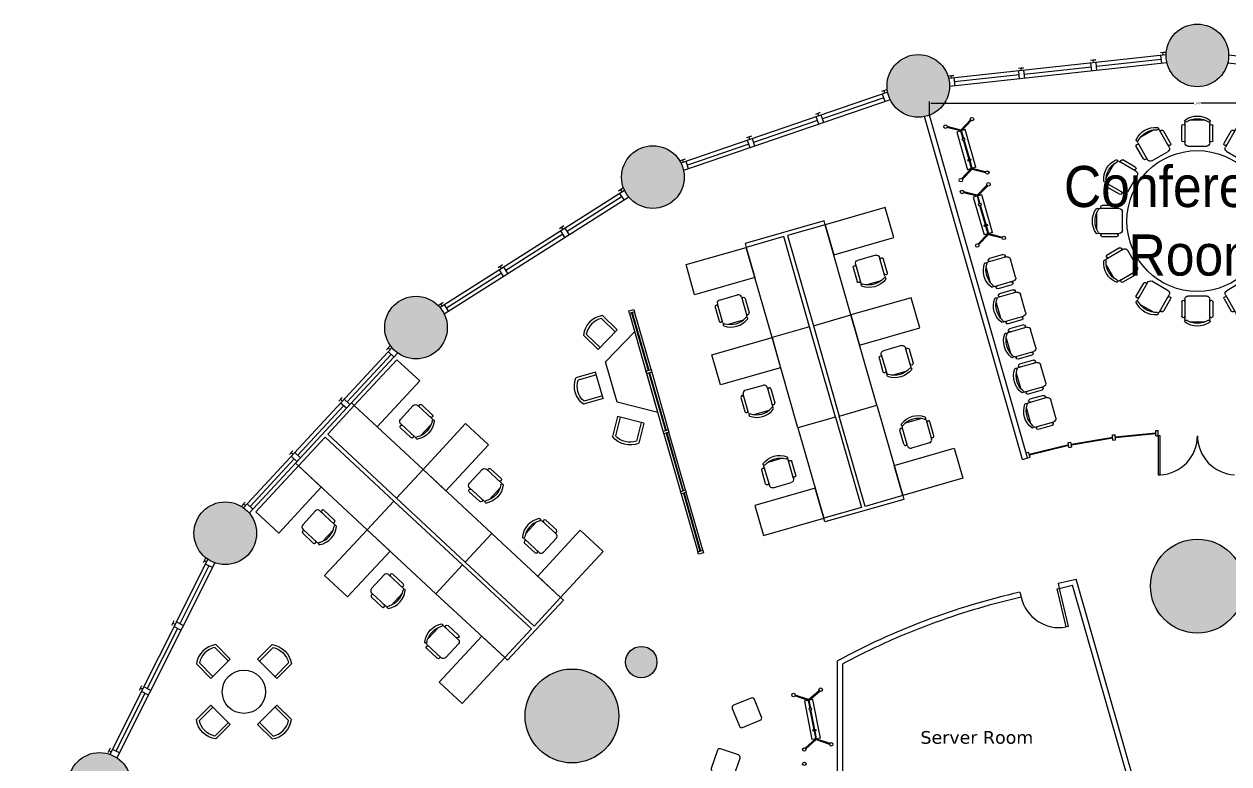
# Model space of a CAD drawing. Header units: centimetres. Extents: x -2286 to 2286, y -2018 to 2018.
# Drawn here: x -2286 to 61, y 578 to 2018 of the extents above; entities that cross this region are included whole.
import ezdxf
from ezdxf.enums import TextEntityAlignment as Align

# ---------------------------------------------------------------- set-up
doc = ezdxf.new("R2010")
doc.units = ezdxf.units.CM
for name, color, linetype in [('A-door', 3, 'Continuous'), ('A-flor-patn', 5, 'Continuous'), ('A-note', 7, 'Continuous'), ('A-wall', 1, 'Continuous'), ('A-wall-shel', 9, 'Continuous'), ('Text', 7, 'Continuous')]:
    doc.layers.add(name, color=color, linetype=linetype)
for name, color, linetype, true_color in [('A-flor-fill', 7, 'Continuous', 0xe8eafd), ('A-furn', 7, 'Continuous', 0x007300), ('A-furn-glass', 7, 'Continuous', 0x009494), ('A-furn-syst', 7, 'Continuous', 0x850000), ('A-shel-fill', 7, 'Continuous', 0x949494)]:
    doc.layers.add(name, color=color, linetype=linetype, true_color=true_color)
doc.styles.add('Annotative', font='arial.ttf', dxfattribs={"width": 0.9, "height": 0.4})
doc.styles.get("Standard").update_dxf_attribs({"font": 'arial.ttf'})
doc.styles.add('Title', font='verdana.ttf')
doc.dimstyles.new('Annotative', dxfattribs={"dimtxt": 0.18, "dimasz": 0.18, "dimexe": 0.18, "dimexo": 0.0625, "dimgap": 0.09, "dimtad": 0, "dimtih": 1, "dimtoh": 1, "dimdec": 0, "dimzin": 0, "dimdsep": 46, "dimtxsty": 'Standard', "dimcen": 0.09, "dimadec": 0, "dimazin": 0, "dimtfac": 1, "dimtdec": 0, "dimtofl": 0, "dimtmove": 0, "dimatfit": 3, "dimfxl": 1, "dimtolj": 1, "dimtzin": 0, "dimarcsym": 0})

# ---------------------------------------------------------------- blocks, each defined once
blk = doc.blocks.new('CoffeeChair')
at = {"linetype": 'Continuous'}
for p, q in [((-10.5, 0), (-10.5, 15.78)), ((-8.4, 0), (-8.4, 14.68)), ((8.4, 0), (8.4, 14.68)), ((10.5, 0), (10.5, 15.78)), ((10.5, 0), (-10.5, 0))]:
    blk.add_line(p, q, dxfattribs=at)
for radius, start, end in [(17.55, 53.25084, 126.74941), (15.45, 57.06374, 122.93694)]:
    blk.add_arc((0, 1.71), radius, start, end, dxfattribs=at)
blk = doc.blocks.new('OfficeChair')
at = {"color": 0}
for p, q in [((-5.95, 19.8), (5.95, 19.8)), ((-12, 4.4), (-12, 15.4)), ((-9.6, 2.4), (-9.6, 17.4)), ((9.6, 17.4), (9.6, 2.4)), ((12, 4.4), (12, 15.4)), ((7.2, 0), (-7.2, 0))]:
    blk.add_line(p, q, dxfattribs=at)
for centre, radius, start, end in [((-8.93, 19.22), 0.863, 126.1745, 306.1745), ((0, 7), 16, 53.8255, 126.1745), ((0, 5.26), 15.71, 57.57575, 122.42425), ((8.93, 19.22), 0.863, 233.8255, 53.8255), ((-10.8, 15.4), 1.2, 0, 180), ((-7.2, 17.4), 2.4, 153.71643, 180), ((7.2, 17.4), 2.4, 0, 26.28357), ((10.8, 15.4), 1.2, 0, 180), ((-10.8, 4.4), 1.2, 180, 0), ((-7.2, 2.4), 2.4, 180, 270), ((7.2, 2.4), 2.4, 270, 0), ((10.8, 4.4), 1.2, 180, 0)]:
    blk.add_arc(centre, radius, start, end, dxfattribs=at)
blk = doc.blocks.new('*D8')
at = {"layer": 'Defpoints', "color": 0, "transparency": 16777216}
for p in [(522.3, 1864), (-522.1, 1840.8), (522.3, 1840.8)]:
    blk.add_point(p, dxfattribs=at)
at = {"layer": 'Text', "color": 0, "lineweight": -2, "transparency": 16777216}
for p, q in [((-522.1, 1842.1), (-522.1, 1867.6)), ((-518.5, 1864), (-6.9, 1864)), ((518.7, 1864), (7.1, 1864)), ((522.3, 1842.1), (522.3, 1867.6))]:
    blk.add_line(p, q, dxfattribs=at)
at = {"layer": 'Text', "color": 0, "transparency": 16777216}
for points in [[(-518.5, 1864.6), (-518.5, 1863.4), (-522.1, 1864)], [(518.7, 1864.6), (518.7, 1863.4), (522.3, 1864)]]:
    blk.add_solid(points, dxfattribs=at)
at = {"layer": 'Text', "color": 0, "transparency": 16777216, "insert": (0.1, 1864), "char_height": 3.6, "attachment_point": 5}
blk.add_mtext('\\A1;1044', dxfattribs=at)

msp = doc.modelspace()

# ---------------------------------------------------------------- hatches: boundary and pattern name
at = {"layer": 'A-flor-fill'}
h = msp.add_hatch(color=256, dxfattribs=at)
h.dxf.hatch_style = 1
h.paths.add_polyline_path([(1038.4, 1201.3, 1), (916.5, 1201.3, 1)])
h.paths.add_polyline_path([(1916.5, 128.7, 1), (2099.4, 128.7, 1)])
h.paths.add_polyline_path([(1607.5, -116.9, 1), (1485.6, -116.9, 1)])
h.paths.add_polyline_path([(91.6, 924, 1), (-91.3, 924, 1)])
h.paths.add_polyline_path([(111.5, -760.3, 1), (50.5, -760.3, 1)])
h.paths.add_polyline_path([(732.6, -993.2, 1), (671.7, -993.2, 1)])
h.paths.add_polyline_path([(59.5, -1204.3, 1), (-123.4, -1204.3, 1)])
h.paths.add_polyline_path([(-973.9, -803.5, 1), (-1095.8, -803.5, 1)])
h.paths.add_polyline_path([(-1140.8, -685.1, 1), (-1201.8, -685.1, 1)])
h.paths.add_polyline_path([(-1052.9, 776.1, 1), (-1113.9, 776.1, 1)])
h.paths.add_polyline_path([(-1309.9, 671.1, 1), (-1127.1, 671.1, 1)])
at = {"layer": 'A-shel-fill'}
h = msp.add_hatch(color=256, dxfattribs=at)
h.dxf.hatch_style = 1
h.paths.add_polyline_path([(61, 1957.1, 1), (-61, 1957.1, 1)])
h = msp.add_hatch(color=256, dxfattribs=at)
h.dxf.hatch_style = 1
h.paths.add_polyline_path([(604.7, 1897.8, 1), (482.7, 1897.8, 1)])
h.paths.add_polyline_path([(1121.9, 1720.3, 1), (1000, 1720.3, 1)])
h.paths.add_polyline_path([(1461.4, 1427.3, 1), (1583.4, 1427.3, 1)])
h.paths.add_polyline_path([(1833.2, 1026.9, 1), (1955.1, 1026.9, 1)])
h.paths.add_polyline_path([(2200, 538.9, 1), (2078.1, 538.9, 1)])
h.paths.add_polyline_path([(2164.1, 0, 1), (2286, 0, 1)])
h.paths.add_polyline_path([(2200, -538.9, 1), (2078.1, -538.9, 1)])
h.paths.add_polyline_path([(1955.1, -1026.9, 1), (1833.2, -1026.9, 1)])
h.paths.add_polyline_path([(1583.4, -1427.3, 1), (1461.4, -1427.3, 1)])
h.paths.add_polyline_path([(1121.9, -1720.3, 1), (1000, -1720.3, 1)])
h.paths.add_polyline_path([(604.7, -1897.8, 1), (482.7, -1897.8, 1)])
h.paths.add_polyline_path([(-482.7, -1897.8, 1), (-604.7, -1897.8, 1)])
h.paths.add_polyline_path([(-1000, -1720.3, 1), (-1121.9, -1720.3, 1)])
h.paths.add_polyline_path([(-1461.4, -1427.3, 1), (-1583.4, -1427.3, 1)])
h.paths.add_polyline_path([(-1833.2, -1026.9, 1), (-1955.1, -1026.9, 1)])
h.paths.add_polyline_path([(-2200, -538.9, 1), (-2078.1, -538.9, 1)])
h.paths.add_polyline_path([(-2164.1, 0, 1), (-2286, 0, 1)])
h.paths.add_polyline_path([(-2078.1, 538.9, 1), (-2200, 538.9, 1)])
h.paths.add_polyline_path([(-1833.2, 1026.9, 1), (-1955.1, 1026.9, 1)])
h.paths.add_polyline_path([(-1583.4, 1427.3, 1), (-1461.4, 1427.3, 1)])
h.paths.add_polyline_path([(-1121.9, 1720.3, 1), (-1000, 1720.3, 1)])
h.paths.add_polyline_path([(-604.7, 1897.8, 1), (-482.7, 1897.8, 1)])

# ---------------------------------------------------------------- linework, layer by layer
at = {"layer": 'A-door'}
for points in [[(-76.1, 1140.6), (-72.3, 1140.6), (-72.3, 1216.8), (-76.1, 1216.8)], [(-252, 845.2), (-255.7, 844.4), (-272.9, 918.6), (-269.2, 919.5)]]:
    msp.add_lwpolyline(points, close=True, dxfattribs=at)
for centre, start, end in [((-76.1, 1216.8), 272.8624, 0), ((76.5, 1216.8), 180, 267.1376), ((-269.2, 919.5), 192.9896, 280.1271)]:
    msp.add_arc(centre, 76.3, start, end, dxfattribs=at)
at = {"layer": 'A-flor-patn'}
for centre, radius in [((0.1, 924), 91.4), ((-1083.4, 776.1), 30.5), ((-1218.5, 671.1), 91.4)]:
    msp.add_circle(centre, radius, dxfattribs=at)
at = {"layer": 'A-furn'}
for p, q in [((-460.9, 1811.9), (-442, 1831.5)), ((-461.4, 1810.1), (-487.9, 1816.7)), ((-460.9, 1811.9), (-487.4, 1818.5)), ((-452.2, 1812.7), (-468.7, 1808)), ((-468.7, 1808), (-447.7, 1734.7)), ((-459.6, 1810.6), (-461.4, 1810.1)), ((-461.4, 1810.1), (-457.1, 1795)), ((-459.6, 1810.6), (-440.6, 1830.2)), ((-455.2, 1795.5), (-459.6, 1810.6)), ((-431.3, 1739.5), (-452.2, 1812.7)), ((-456.4, 1792.5), (-445.5, 1754.4)), ((-443.6, 1755), (-454.5, 1793)), ((-431.3, 1739.5), (-447.7, 1734.7)), ((-444.8, 1752), (-440.4, 1736.8)), ((-438.6, 1737.4), (-442.9, 1752.5)), ((-440.4, 1736.8), (-438.6, 1737.4)), ((-438.6, 1737.4), (-412.1, 1730.8)), ((-440.4, 1736.8), (-459.4, 1717.2)), ((-439, 1735.5), (-458, 1715.9)), ((-439, 1735.5), (-412.6, 1728.9)), ((-428.8, 1684.8), (-455.3, 1691.4)), ((-428.8, 1684.8), (-409.9, 1704.4)), ((-427.4, 1683.5), (-408.5, 1703.1)), ((-429.3, 1683), (-455.7, 1689.6)), ((-420.1, 1685.6), (-436.6, 1680.9)), ((-436.6, 1680.9), (-415.6, 1607.6)), ((-427.4, 1683.5), (-429.3, 1683)), ((-429.3, 1683), (-424.9, 1667.8)), ((-423.1, 1668.4), (-427.4, 1683.5)), ((-399.1, 1612.3), (-420.1, 1685.6)), ((-424.2, 1665.4), (-413.3, 1627.3)), ((-411.5, 1627.8), (-422.4, 1665.9)), ((-674.9, 1451.8), (-725.2, 1627.6)), ((-412.6, 1624.8), (-408.3, 1609.7)), ((-406.5, 1610.2), (-410.8, 1625.4)), ((-408.3, 1609.7), (-427.2, 1590.1)), ((-406.9, 1608.4), (-425.9, 1588.8)), ((-399.1, 1612.3), (-415.6, 1607.6)), ((-408.3, 1609.7), (-406.5, 1610.2)), ((-406.9, 1608.4), (-380.5, 1601.8)), ((-406.5, 1610.2), (-380, 1603.6)), ((-828.7, 1407.7), (-879, 1583.5)), ((-748.1, 1430.8), (-674.9, 1451.8)), ((-624.5, 1276), (-674.9, 1451.8)), ((-755.4, 1428.7), (-828.7, 1407.7)), ((-778.3, 1231.9), (-828.7, 1407.7)), ((-1508.6, 1151), (-1642.7, 1275.4)), ((-697.7, 1255), (-624.5, 1276)), ((-697.7, 1255), (-624.5, 1276)), ((-624.5, 1276), (-574.1, 1100.2)), ((-705.1, 1252.9), (-778.3, 1231.9)), ((-705.1, 1252.9), (-778.3, 1231.9)), ((-778.3, 1231.9), (-727.9, 1056.1)), ((-1617.5, 1033.7), (-1751.5, 1158.1)), ((-1560.5, 1095.1), (-1508.6, 1151)), ((-1374.6, 1026.5), (-1508.6, 1151)), ((-1565.7, 1089.5), (-1617.5, 1033.7)), ((-1483.5, 909.2), (-1617.5, 1033.7)), ((-1426.5, 970.7), (-1374.6, 1026.5)), ((-1426.5, 970.7), (-1374.6, 1026.5)), ((-1374.6, 1026.5), (-1240.6, 902.1)), ((-1431.6, 965.1), (-1483.5, 909.2)), ((-1431.6, 965.1), (-1483.5, 909.2)), ((-1483.5, 909.2), (-1349.5, 784.8)), ((-758.3, 701.2), (-784.1, 710.1)), ((-757.6, 703), (-783.4, 711.9)), ((-757.6, 703), (-737.1, 720.9)), ((-756.4, 701.6), (-735.8, 719.5)), ((-748.9, 703), (-765.7, 699.7)), ((-765.7, 699.7), (-751.1, 625)), ((-756.4, 701.6), (-758.3, 701.2)), ((-758.3, 701.2), (-755.2, 685.8)), ((-753.4, 686.1), (-756.4, 701.6)), ((-754.8, 683.2), (-747.2, 644.4)), ((-745.3, 644.7), (-752.9, 683.6)), ((-734.3, 628.2), (-748.9, 703)), ((-746.7, 641.9), (-743.7, 626.4)), ((-741.8, 626.8), (-744.8, 642.2)), ((-743.7, 626.4), (-764.2, 608.5)), ((-742.4, 625), (-763, 607.1)), ((-734.3, 628.2), (-751.1, 625)), ((-743.7, 626.4), (-741.8, 626.8)), ((-742.4, 625), (-716.6, 616.1)), ((-741.8, 626.8), (-716, 617.9))]:
    msp.add_line(p, q, dxfattribs=at)
for points in [[(-452.7, 1793.5), (-453.4, 1796), (-458.9, 1794.4), (-458.2, 1792)], [(-441.8, 1755.5), (-441.1, 1753), (-446.6, 1751.4), (-447.3, 1753.9)], [(-420.6, 1666.4), (-421.3, 1668.9), (-426.8, 1667.3), (-426.1, 1664.8)], [(-708.4, 1569), (-591.2, 1602.6), (-608, 1661.2), (-725.2, 1627.6)], [(-409.7, 1628.4), (-409, 1625.9), (-414.5, 1624.3), (-415.2, 1626.8)], [(-862.3, 1524.9), (-979.5, 1491.3), (-996.3, 1549.9), (-879, 1583.5)], [(-658.1, 1393.2), (-540.9, 1426.8), (-557.6, 1485.4), (-674.9, 1451.8)], [(-811.9, 1349.1), (-929.1, 1315.5), (-945.9, 1374.1), (-828.7, 1407.7)], [(-1598, 1233.9), (-1515, 1323.3), (-1559.7, 1364.7), (-1642.7, 1275.4)], [(-1464, 1109.5), (-1381, 1198.8), (-1425.7, 1240.3), (-1508.6, 1151)], [(-590.9, 1158.8), (-473.7, 1192.4), (-456.9, 1133.8), (-574.1, 1100.2)], [(-1706.9, 1116.6), (-1789.8, 1027.3), (-1834.5, 1068.8), (-1751.5, 1158.1)], [(-744.7, 1114.7), (-861.9, 1081.1), (-845.2, 1022.5), (-727.9, 1056.1)], [(-1572.8, 992.2), (-1655.8, 902.9), (-1700.5, 944.3), (-1617.5, 1033.7)], [(-1285.3, 943.6), (-1202.3, 1032.9), (-1157.6, 991.4), (-1240.6, 902.1)], [(-1394.1, 826.3), (-1477.1, 736.9), (-1432.4, 695.5), (-1349.5, 784.8)], [(-751, 684), (-751.5, 686.5), (-757.1, 685.4), (-756.6, 682.9)], [(-743.4, 645.1), (-742.9, 642.6), (-748.5, 641.5), (-749, 644)]]:
    msp.add_lwpolyline(points, close=True, dxfattribs=at)
at = {"layer": 'A-furn', "flags": 128}
for points in [[(-906.2, 686), (-892.3, 651.4, 0.414214), (-886.3, 648.9), (-851.7, 662.8, 0.414214), (-849.1, 668.8), (-863, 703.4, 0.414214), (-869.1, 706), (-903.7, 692.1, 0.414214)], [(-944.3, 563.1), (-909, 551.1, 0.414214), (-903.1, 554), (-891.1, 589.3, 0.414214), (-894, 595.2), (-929.3, 607.2, 0.414214), (-935.2, 604.3), (-947.2, 569, 0.414214)]]:
    msp.add_lwpolyline(points, format="xyb", close=True, dxfattribs=at)
at = {"layer": 'A-furn'}
for centre, radius in [((-439.1, 1833.2), 3.35), ((-490.7, 1818.4), 3.35), ((0, 1634.7), 137.2), ((-460.9, 1714.3), 3.35), ((-409.2, 1729.1), 3.35), ((-458.6, 1691.3), 3.35), ((-407, 1706.1), 3.35), ((-377.1, 1601.9), 3.35), ((-428.8, 1587.1), 3.35), ((-786.8, 712), 3.35), ((-734, 722.3), 3.35), ((-713.3, 616), 3.35), ((-766, 605.7), 3.35), ((-765.7, 578.1), 3.35)]:
    msp.add_circle(centre, radius, dxfattribs=at)
at = {"layer": 'A-furn-glass'}
for p, q in [((-1102.2, 1456.2), (-1070, 1343.9)), ((-1100.9, 1456.5), (-1068.8, 1344.2)), ((-1068.6, 1339), (-1036.4, 1226.7)), ((-1067.4, 1339.3), (-1035.2, 1227)), ((-1035, 1221.8), (-1002.8, 1109.5)), ((-1033.8, 1222.1), (-1001.6, 1109.8)), ((-160, 1214.3), (-81.2, 1222.6)), ((-159.9, 1213.1), (-81.2, 1221.3)), ((-250.7, 1199), (-327.6, 1180.3)), ((-250.4, 1197.7), (-327.3, 1179.1)), ((-245.7, 1200), (-165, 1213.9)), ((-245.5, 1198.8), (-164.9, 1212.6)), ((-1001.4, 1104.6), (-969.3, 992.3)), ((-1000.2, 1104.9), (-968, 992.6))]:
    msp.add_line(p, q, dxfattribs=at)
at = {"layer": 'A-furn-syst'}
for p, q in [((-727.3, 1634.9), (-881.1, 1590.9)), ((-725.2, 1627.6), (-798.5, 1606.6)), ((-725.2, 1627.6), (-727.3, 1634.9)), ((-805.8, 1604.5), (-879, 1583.5)), ((-755.4, 1428.7), (-805.8, 1604.5)), ((-798.5, 1606.6), (-748.1, 1430.8)), ((-881.1, 1590.9), (-879, 1583.5)), ((-1064.5, 1345.4), (-1096.7, 1457.8)), ((-1106.4, 1455), (-1074.3, 1342.7)), ((-1051.2, 1262.1), (-1096.3, 1419.6)), ((-705.1, 1252.9), (-755.4, 1428.7)), ((-748.1, 1430.8), (-697.7, 1255)), ((-1063.1, 1340.6), (-1030.9, 1228.2)), ((-1040.7, 1225.4), (-1072.9, 1337.8)), ((-1648.2, 1280.6), (-1757.1, 1163.3)), ((-1642.7, 1275.4), (-1694.5, 1219.5)), ((-1642.7, 1275.4), (-1648.2, 1280.6)), ((-705.1, 1252.9), (-654.7, 1077.1)), ((-647.4, 1079.2), (-697.7, 1255)), ((-997.3, 1111), (-1029.5, 1223.4)), ((-1699.7, 1214), (-1751.5, 1158.1)), ((-1565.7, 1089.5), (-1699.7, 1214)), ((-1694.5, 1219.5), (-1560.5, 1095.1)), ((-1039.3, 1220.6), (-1007.1, 1108.2)), ((-1757.1, 1163.3), (-1751.5, 1158.1)), ((-1005.7, 1103.4), (-973.5, 991)), ((-963.8, 993.8), (-995.9, 1106.2)), ((-1431.6, 965.1), (-1565.7, 1089.5)), ((-1560.5, 1095.1), (-1426.5, 970.7)), ((-572, 1092.8), (-725.9, 1048.8)), ((-574.1, 1100.2), (-647.4, 1079.2)), ((-574.1, 1100.2), (-572, 1092.8)), ((-654.7, 1077.1), (-727.9, 1056.1)), ((-725.9, 1048.8), (-727.9, 1056.1)), ((-1431.6, 965.1), (-1297.6, 840.7)), ((-1292.4, 846.2), (-1426.5, 970.7)), ((-1235, 896.9), (-1343.9, 779.6)), ((-1240.6, 902.1), (-1292.4, 846.2)), ((-1240.6, 902.1), (-1235, 896.9)), ((-1297.6, 840.7), (-1349.5, 784.8)), ((-1343.9, 779.6), (-1349.5, 784.8))]:
    msp.add_line(p, q, dxfattribs=at)
for points in [[(-1107.8, 1459.9), (-1098.1, 1462.7), (-1096.7, 1457.8), (-1106.4, 1455)], [(-1074.3, 1342.7), (-1064.5, 1345.4), (-1063.1, 1340.6), (-1072.9, 1337.8)], [(-1040.7, 1225.4), (-1030.9, 1228.2), (-1029.5, 1223.4), (-1039.3, 1220.6)], [(-1007.1, 1108.2), (-997.3, 1111), (-995.9, 1106.2), (-1005.7, 1103.4)], [(-973.5, 991), (-963.8, 993.8), (-962.4, 988.9), (-972.1, 986.2)]]:
    msp.add_lwpolyline(points, close=True, dxfattribs=at)
at = {"layer": 'A-furn-syst', "flags": 128}
msp.add_lwpolyline([(-1051.2, 1262.1), (-1130.7, 1281.9), (-1153.2, 1360.7), (-1096.3, 1419.6)], dxfattribs=at)
at = {"layer": 'A-furn-syst'}
msp.add_circle((-1857.7, 718.3), 42.2, dxfattribs=at)
at = {"layer": 'A-wall'}
for p, q in [((-340.7, 1170.6), (-531.8, 1838)), ((-330.9, 1173.4), (-522.1, 1840.8)), ((-81.2, 1216.8), (-81.2, 1227)), ((-81.2, 1227), (-76.1, 1227)), ((-76.1, 1216.8), (-76.1, 1227)), ((-251.6, 1203.3), (-246.6, 1204.4)), ((-249.5, 1193.4), (-251.6, 1203.3)), ((-244.6, 1194.4), (-246.6, 1204.4)), ((-165.4, 1218.3), (-160.4, 1218.8)), ((-164.5, 1208.2), (-165.4, 1218.3)), ((-164.5, 1208.2), (-159.4, 1208.6)), ((-159.4, 1208.6), (-160.4, 1218.8)), ((-81.2, 1216.8), (-76.1, 1216.8)), ((-340.7, 1170.6), (-326, 1174.8)), ((-333.7, 1183.2), (-328.8, 1184.6)), ((-326, 1174.8), (-328.8, 1184.6)), ((-244.6, 1194.4), (-249.5, 1193.4)), ((-271.4, 929.4), (-235.9, 937.6)), ((-271.4, 929.4), (-269.2, 919.5)), ((-269.2, 919.5), (-243, 925.5)), ((-111.6, 467.2), (-243, 925.5)), ((-91.3, 433.1), (-235.9, 937.6)), ((-345.7, 912.3), (-343.4, 902.4)), ((-700.9, 433.1), (-700.9, 778.4)), ((-690.8, 433.1), (-690.8, 772.4))]:
    msp.add_line(p, q, dxfattribs=at)
msp.add_ellipse((0, 0.1), major_axis=(-1219.2, 0), ratio=0.780188, start_param=11.283053, end_param=11.608067, dxfattribs=at)
msp.add_open_spline([(-343.4, 902.4), (-371.4, 895.9), (-399.1, 888.7), (-482.2, 864.3), (-536.5, 844.6), (-623.7, 806.8), (-657.8, 790.2), (-690.8, 772.4)], degree=3, knots=[11.283053, 11.283053, 11.283053, 11.283053, 11.3553813, 11.3553813, 11.5032143, 11.5032143, 11.6027456, 11.6027456, 11.6027456, 11.6027456], dxfattribs=at)
at = {"layer": 'A-wall-shel'}
for p, q in [((-61, 1958.2), (-484.4, 1911.9)), ((-70.7, 1949.4), (-196.4, 1935.7)), ((-62, 1963.2), (-72.1, 1962)), ((-71.5, 1957), (-69.9, 1941.8)), ((-67, 1962.6), (-62, 1963.2)), ((-66.5, 1957.5), (-67, 1962.6)), ((61, 1958.2), (484.4, 1911.9)), ((-59.3, 1943), (-482.7, 1896.8)), ((-338.6, 1933), (-348.7, 1931.9)), ((-346.5, 1911.7), (-348.1, 1926.8)), ((-343.6, 1932.4), (-338.6, 1933)), ((-343.1, 1927.4), (-343.6, 1932.4)), ((-336.4, 1912.8), (-338, 1927.9)), ((-206.5, 1934.6), (-337.2, 1920.3)), ((-197.8, 1948.3), (-207.9, 1947.2)), ((-205.7, 1927), (-207.3, 1942.2)), ((-202.8, 1947.8), (-197.8, 1948.3)), ((-202.3, 1942.7), (-202.8, 1947.8)), ((-195.6, 1928.1), (-197.2, 1943.3)), ((59.3, 1943), (482.7, 1896.8)), ((-474.4, 1918.2), (-484.5, 1917)), ((-479.4, 1917.6), (-474.4, 1918.2)), ((-478.9, 1912.5), (-479.4, 1917.6)), ((-472.2, 1898), (-473.8, 1913.1)), ((-347.3, 1919.2), (-473, 1905.5)), ((-603.4, 1885.4), (-1006.2, 1747.2)), ((-605.5, 1890), (-615.1, 1886.7)), ((-608.5, 1867.5), (-613.4, 1881.9)), ((-608.6, 1883.6), (-610.3, 1888.4)), ((-598.4, 1871), (-1001.2, 1732.8)), ((-611, 1874.7), (-730.5, 1833.7)), ((-734.6, 1845.7), (-744.3, 1842.4)), ((-737.7, 1823.2), (-742.6, 1837.6)), ((-737.8, 1839.3), (-739.4, 1844.1)), ((-728, 1826.5), (-733, 1840.9)), ((-740.1, 1830.4), (-864.5, 1787.7)), ((-874.1, 1784.4), (-993.7, 1743.4)), ((-868.6, 1799.7), (-878.2, 1796.5)), ((-871.6, 1777.2), (-876.6, 1791.6)), ((-871.8, 1793.3), (-873.4, 1798.1)), ((-862, 1780.5), (-867, 1794.9)), ((-997.8, 1755.4), (-1007.4, 1752.1)), ((-1000.9, 1749), (-1002.6, 1753.8)), ((-991.2, 1736.2), (-996.1, 1750.6)), ((-1116.1, 1694.3), (-1475.4, 1466.2)), ((-1119.2, 1698.4), (-1127.8, 1692.9)), ((-1120.8, 1691.4), (-1123.5, 1695.7)), ((-1107.9, 1681.5), (-1467.3, 1453.3)), ((-1121, 1682.2), (-1227.6, 1614.5)), ((-1116.9, 1675.8), (-1125.1, 1688.6)), ((-1234.4, 1625.2), (-1243, 1619.8)), ((-1236, 1618.2), (-1238.7, 1622.5)), ((-1223.5, 1608.1), (-1231.7, 1620.9)), ((-1236.2, 1609), (-1347.1, 1538.6)), ((-1232.1, 1602.6), (-1240.3, 1615.5)), ((-1355.7, 1533.2), (-1462.8, 1465.2)), ((-1353.9, 1549.3), (-1362.5, 1543.9)), ((-1351.6, 1526.7), (-1359.8, 1539.6)), ((-1355.5, 1542.3), (-1358.2, 1546.6)), ((-1343, 1532.2), (-1351.2, 1545)), ((-1469.6, 1475.9), (-1478.1, 1470.5)), ((-1471.1, 1468.9), (-1473.9, 1473.2)), ((-1458.7, 1458.7), (-1466.8, 1471.6)), ((-1569.1, 1388.2), (-1858.6, 1076.4)), ((-1573.2, 1391.3), (-1580.1, 1383.8)), ((-1572.9, 1384.1), (-1576.6, 1387.6)), ((-1558, 1377.8), (-1847.4, 1066.1)), ((-1570.8, 1375.2), (-1656.7, 1282.7)), ((-1565.2, 1370), (-1576.4, 1380.4)), ((-1666, 1291.3), (-1672.9, 1283.9)), ((-1663.6, 1275.2), (-1752.9, 1179)), ((-1665.7, 1284.1), (-1669.4, 1287.6)), ((-1658, 1270.1), (-1669.2, 1280.4)), ((-1651.1, 1277.5), (-1662.3, 1287.9)), ((-1762.2, 1187.6), (-1769.2, 1180.2)), ((-1762, 1180.5), (-1765.7, 1183.9)), ((-1754.3, 1166.4), (-1765.4, 1176.7)), ((-1747.4, 1173.8), (-1758.5, 1184.2)), ((-1759.9, 1171.6), (-1845.7, 1079)), ((-1855.1, 1087.7), (-1862, 1080.2)), ((-1854.8, 1080.5), (-1858.5, 1084)), ((-1840.2, 1073.9), (-1851.3, 1084.2)), ((-1928.1, 976.3), (-2118.7, 596.4)), ((-1914.5, 969.5), (-2105.1, 589.6)), ((-1926, 963.4), (-1982.6, 850.6)), ((-1932.8, 978.1), (-1937.4, 969.1)), ((-1930.6, 971.3), (-1935.1, 973.6)), ((-1919.2, 959.9), (-1932.8, 966.8)), ((-1994, 856.3), (-1998.5, 847.3)), ((-1991.7, 849.5), (-1996.2, 851.8)), ((-1975.8, 847.2), (-1989.4, 854.1)), ((-1987.2, 841.6), (-2046, 724.3)), ((-1980.3, 838.1), (-1994, 845)), ((-2057.4, 730), (-2061.9, 720.9)), ((-2050.6, 715.2), (-2107.1, 602.5)), ((-2055.1, 723.2), (-2059.6, 725.4)), ((-2043.7, 711.8), (-2057.4, 718.6)), ((-2039.2, 720.9), (-2052.8, 727.7)), ((-2118.5, 608.2), (-2123, 599.1)), ((-2116.2, 601.4), (-2120.8, 603.6)), ((-2100.3, 599.1), (-2113.9, 605.9))]:
    msp.add_line(p, q, dxfattribs=at)
for centre in [(0, 1957.1), (0, 1957.1), (-543.7, 1897.8), (-1060.9, 1720.3), (-1522.4, 1427.3), (-1894.1, 1026.9), (-2139, 538.9)]:
    msp.add_circle(centre, 61, dxfattribs=at)

# ---------------------------------------------------------------- block references
at = {"layer": 'A-furn', "xscale": -2.54, "yscale": 2.54, "zscale": 2.54}
msp.add_blockref('OfficeChair', (0, 1780.7), dxfattribs=at)
at = {"layer": 'A-furn', "yscale": 2.54, "zscale": 2.54}
for name, p, xscale, rotation in [('OfficeChair', (-73, 1761.1), -2.54, 29.99999999999997), ('OfficeChair', (73, 1761.1), -2.54, 329.9999999999999), ('OfficeChair', (-126.5, 1707.7), -2.54, 59.99999999999994), ('OfficeChair', (-146.1, 1634.7), -2.54, 90), ('OfficeChair', (-126.5, 1561.6), -2.54, 120), ('OfficeChair', (-644.3, 1563.1), -2.54, 195.9862635747229), ('OfficeChair', (-359.2, 1543.1), -2.54, 105.9862635747229), ('OfficeChair', (-339.6, 1474.6), -2.54, 105.9862635747229), ('OfficeChair', (-73, 1508.2), -2.54, 150), ('OfficeChair', (73, 1508.2), -2.54, 210), ('OfficeChair', (-913.5, 1486), 2.54, 195.9862635747229), ('OfficeChair', (0, 1488.6), -2.54, 180), ('CoffeeChair', (-1149, 1403.9), 2.54, 45.98589489746266), ('OfficeChair', (-319.9, 1406.1), -2.54, 105.9862635747229), ('OfficeChair', (-594, 1387.3), -2.54, 195.9862635747229), ('OfficeChair', (-300.3, 1337.6), -2.54, 105.9862635747229), ('CoffeeChair', (-1165, 1314.7), -2.54, 105.9866322519795), ('OfficeChair', (-863.2, 1310.2), 2.54, 195.9862635747229), ('OfficeChair', (-280.7, 1269.1), -2.54, 105.9862635747229), ('OfficeChair', (-1540.1, 1262), -2.54, 227.1245264135189), ('CoffeeChair', (-1104.2, 1247.5), -2.54, 165.9866322519794), ('OfficeChair', (-539.6, 1197.7), 2.54, 15.9862635747229), ('OfficeChair', (-808.8, 1120.6), -2.54, 15.98626357472294), ('OfficeChair', (-1406, 1137.6), -2.54, 227.1245264135189), ('OfficeChair', (-1730.6, 1056.8), 2.54, 227.1245264135189), ('OfficeChair', (-1261.5, 1003.4), 2.54, 47.12452641351888), ('OfficeChair', (-1596.6, 932.4), 2.54, 227.1245264135189), ('OfficeChair', (-1452.1, 798.2), -2.54, 47.12452641351886), ('CoffeeChair', (-1903.1, 763, 5), 2.54, 44.9996313227415), ('CoffeeChair', (-1812.2, 763, 5), -2.54, 315.0003686772585), ('CoffeeChair', (-1903.1, 673.5, 5), -2.54, 135.0003686772584), ('CoffeeChair', (-1812.2, 673.5, 5), 2.54, 224.9996313227415)]:
    msp.add_blockref(name, p, dxfattribs=dict(at, xscale=xscale, rotation=rotation))

# ---------------------------------------------------------------- texts
at = {"layer": 'A-note', "style": 'Title'}
msp.add_text('Server Room', height=24.689, dxfattribs=at).set_placement((-429.6, 629.4), align=Align.MIDDLE)
at = {"layer": 'Text', "insert": (0, 1634.7), "char_height": 80, "width": 223.065, "attachment_point": 5, "style": 'Annotative'}
msp.add_mtext('Conference\\PRoom', dxfattribs=at)

# ---------------------------------------------------------------- dimensions: what is measured, and where the dimension line sits
at = {"layer": 'Text'}
dim = msp.add_linear_dim(base=(522.3, 1864), p1=(-522.1, 1840.8), p2=(522.3, 1840.8), dimstyle='Annotative', dxfattribs=at)
dim.commit()
dim.dimension.update_dxf_attribs({"geometry": '*D8', "text_midpoint": (0.1, 1864)})

doc.saveas('drawing.dxf')
